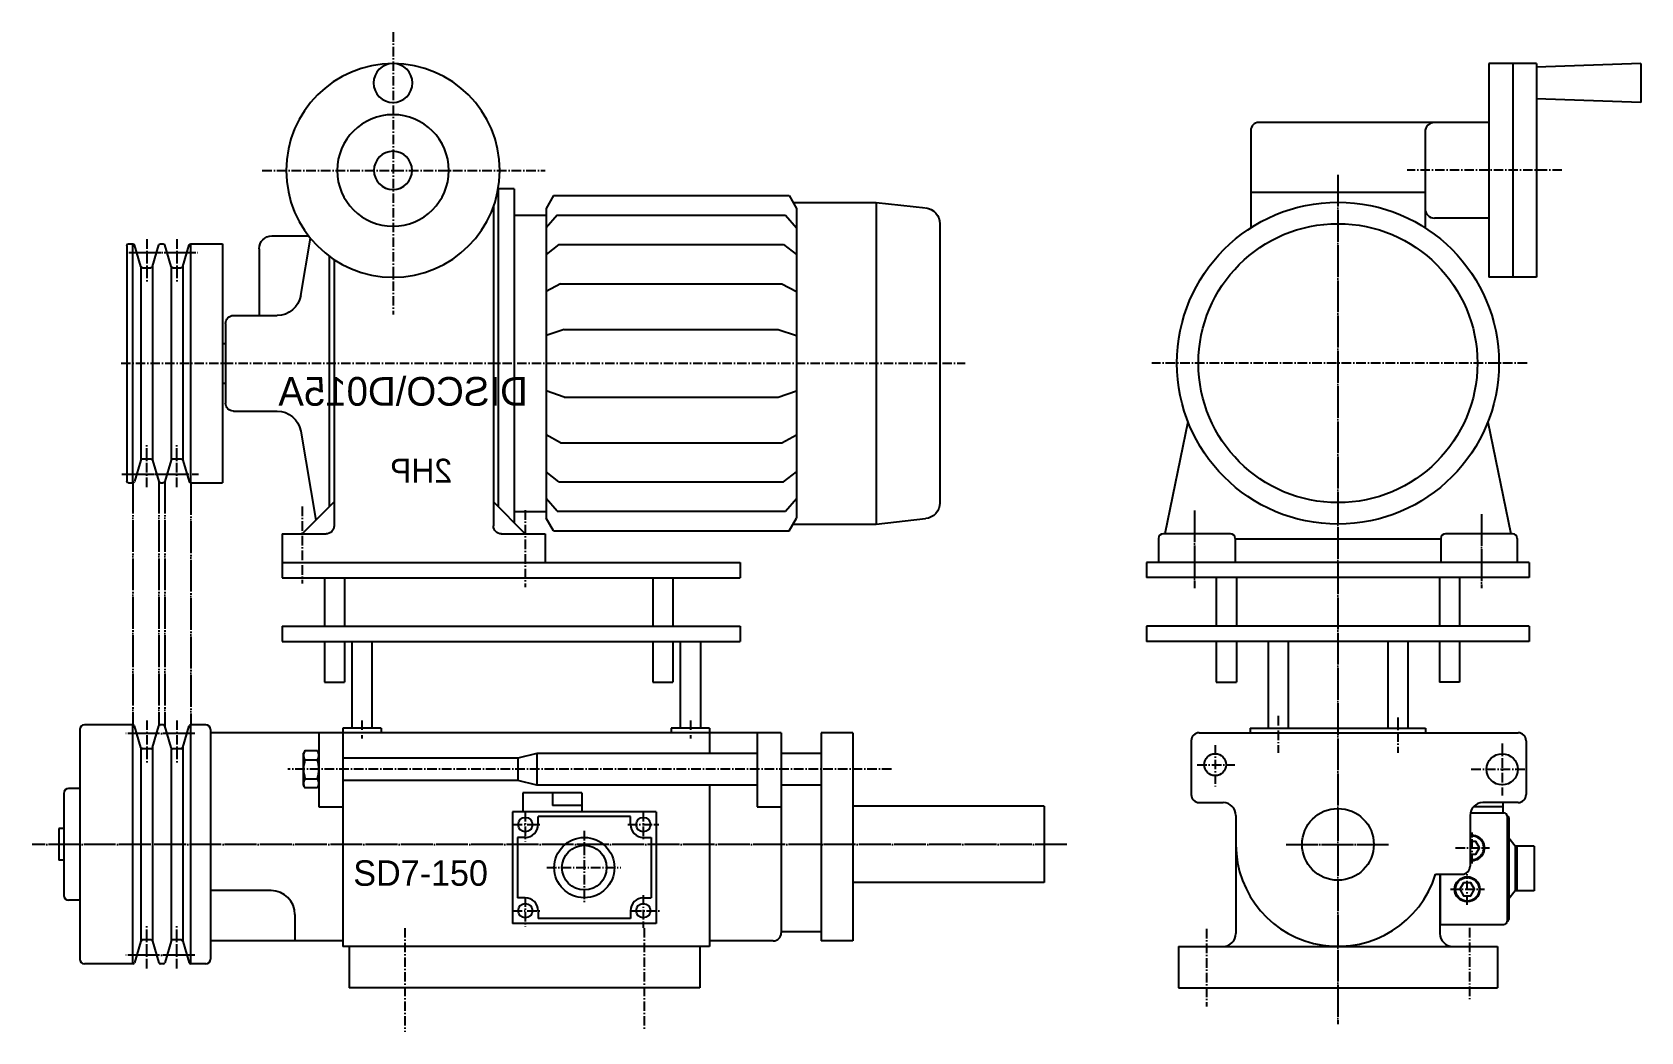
# Model space of a CAD drawing. Extents: x 79 to 1088, y -133 to 494.
import ezdxf

# ---------------------------------------------------------------- set-up
doc = ezdxf.new("R2010")
doc.units = 0
doc.header["$MEASUREMENT"] = 0
for name, pattern in [('CENTER', [22, 20, -1, 0, -1]), ('PHANTOM', [24.1, 20, -1, 1, -1, 0.1, -1]), ('SCENTER', [9.2, 6, -1.2, 0.8, -1.2])]:
    doc.linetypes.add(name, pattern=pattern)
for name, color, linetype in [('CEN', 9, 'CENTER'), ('CON', 2, 'CONTINUOUS'), ('PHA', 11, 'PHANTOM'), ('SCEN', 1, 'SCENTER'), ('UTI', 7, 'CONTINUOUS')]:
    doc.layers.add(name, color=color, linetype=linetype)
doc.styles.add('CHINA', font='C2', dxfattribs={"bigfont": 'CHINA'})
doc.styles.add('STANDRED', font='txt')

# ---------------------------------------------------------------- blocks, each defined once
blk = doc.blocks.new('M10T')
at = {"layer": 'CON'}
blk.add_lwpolyline([(-2.3, 4), (-4.6, 0), (-2.3, -4), (2.3, -4), (4.6, 0), (2.3, 4)], close=True, dxfattribs=at)
for radius in [7.9, 7.38]:
    blk.add_circle((0, 0), radius, dxfattribs=at)
at = {"layer": 'SCEN'}
for p, q in [((-10.5, 0), (10.9, 0)), ((0, -9.8), (0, 9.6))]:
    blk.add_line(p, q, dxfattribs=at)
blk = doc.blocks.new('BA')
at = {"layer": 'CEN'}
for p, q in [((2519, 1233.4), (2475.2, 1233.4)), ((2523.4, 1094.4), (2475.2, 1094.4))]:
    blk.add_line(p, q, dxfattribs=at)
at = {"layer": 'CON'}
for p, q in [((2277.3, 1273.4), (2277.3, 1063.9)), ((2277.3, 1273.4), (2287.3, 1273.4)), ((2287.3, 1273.4), (2287.3, 1073.9)), ((2050.3, 1264.9), (2019.2, 1261.4)), ((2102.6, 1264.9), (2050.3, 1264.9)), ((2050.3, 1264.9), (2050.3, 1062.9)), ((2104.9, 1269.1), (2100.3, 1261.1)), ((2252.7, 1269.1), (2104.9, 1269.1)), ((2252.7, 1269.1), (2257.3, 1261.1)), ((2290.3, 1262.1), (2290.3, 1061.9)), ((2010.3, 1251.5), (2010.3, 1076.4)), ((2100.3, 1261.1), (2100.3, 1066.8)), ((2107.2, 1256.8), (2100.3, 1248.8)), ((2250.4, 1256.8), (2107.2, 1256.8)), ((2250.4, 1256.8), (2257.3, 1248.8)), ((2257.3, 1261.1), (2257.3, 1066.8)), ((2277.3, 1256.9), (2257.3, 1256.9)), ((2411.2, 1206.5), (2405.1, 1242.5)), ((2429.3, 1243.8), (2406.2, 1243.8)), ((2108.3, 1238.4), (2100.3, 1232.1)), ((2249.3, 1238.4), (2108.3, 1238.4)), ((2249.3, 1238.4), (2257.3, 1232.1)), ((2393.3, 1231.2), (2393.3, 1073.9)), ((2437.3, 1235.8), (2437.3, 1193.9)), ((2460.3, 1238.9), (2460.3, 1088.9)), ((2480.1, 1238.9), (2460.3, 1238.9)), ((2480.1, 1088.9), (2480.1, 1238.9)), ((2485.2, 1224.7), (2481.1, 1238.2)), ((2492.4, 1224.7), (2496.5, 1238.2)), ((2499.1, 1238.9), (2497.4, 1238.9)), ((2504.2, 1224.7), (2500.1, 1238.2)), ((2511.4, 1224.7), (2515.5, 1238.2)), ((2519.3, 1238.9), (2516.5, 1238.9)), ((2516.5, 1088.9), (2516.5, 1238.9)), ((2520.3, 1237.9), (2520.3, 1089.9)), ((2390.3, 1229.1), (2390.3, 1061.9)), ((2485.2, 1224.7), (2485.2, 1103.2)), ((2491.4, 1223.9), (2486.2, 1223.9)), ((2492.4, 1224.7), (2492.4, 1103.2)), ((2504.2, 1224.7), (2504.2, 1103.2)), ((2510.4, 1223.9), (2505.2, 1223.9)), ((2511.4, 1224.7), (2511.4, 1103.2)), ((2109.4, 1213.8), (2100.3, 1208.9)), ((2248.2, 1213.8), (2109.4, 1213.8)), ((2248.2, 1213.8), (2257.3, 1208.9)), ((2453.3, 1193.9), (2426, 1193.9)), ((2111.7, 1185.2), (2100.3, 1181.3)), ((2245.9, 1185.2), (2111.7, 1185.2)), ((2245.9, 1185.2), (2257.3, 1181.3)), ((2458.3, 1188.9), (2458.3, 1138.9)), ((2460.3, 1176.4), (2458.3, 1176.4)), ((2460.3, 1176.4), (2460.3, 1151.4)), ((2460.3, 1151.4), (2458.3, 1151.4)), ((2111.7, 1142.7), (2100.3, 1146.6)), ((2245.9, 1142.7), (2111.7, 1142.7)), ((2245.9, 1142.7), (2257.3, 1146.6)), ((2453.3, 1133.9), (2426, 1133.9)), ((2411.2, 1121.4), (2401.8, 1065.5)), ((2109.4, 1114.1), (2100.3, 1119)), ((2248.2, 1114.1), (2109.4, 1114.1)), ((2248.2, 1114.1), (2257.3, 1119)), ((2485.2, 1103.2), (2481.1, 1089.7)), ((2491.4, 1103.9), (2486.2, 1103.9)), ((2492.4, 1103.2), (2496.5, 1089.7)), ((2504.2, 1103.2), (2500.1, 1089.7)), ((2510.4, 1103.9), (2505.2, 1103.9)), ((2511.4, 1103.2), (2515.5, 1089.7)), ((2108.3, 1089.5), (2100.3, 1095.8)), ((2249.3, 1089.5), (2257.3, 1095.8)), ((2249.3, 1089.5), (2108.3, 1089.5)), ((2480.1, 1088.9), (2460.3, 1088.9)), ((2499.1, 1088.9), (2497.4, 1088.9)), ((2519.3, 1088.9), (2516.5, 1088.9)), ((2107.2, 1071.1), (2100.3, 1079.1)), ((2250.4, 1071.1), (2107.2, 1071.1)), ((2250.4, 1071.1), (2257.3, 1079.1)), ((2277.3, 1071), (2257.3, 1071)), ((2270.3, 1056.9), (2290.3, 1076.9)), ((2410.3, 1056.9), (2390.3, 1076.9)), ((2050.3, 1062.9), (2019.2, 1066.5)), ((2102.6, 1062.9), (2050.3, 1062.9)), ((2104.9, 1058.8), (2100.3, 1066.8)), ((2252.7, 1058.8), (2257.3, 1066.8)), ((2252.7, 1058.8), (2104.9, 1058.8)), ((2257.8, 1056.9), (2257.8, 1038.9)), ((2285.4, 1056.9), (2257.8, 1056.9)), ((2422.8, 1056.9), (2395.2, 1056.9)), ((2422.8, 1056.9), (2422.8, 1029.4)), ((2135.6, 1038.9), (2135.6, 1029.4)), ((2422.8, 1038.9), (2135.6, 1038.9)), ((2422.8, 1029.4), (2135.6, 1029.4)), ((2177.7, 1029.4), (2177.7, 998.9)), ((2190.3, 1029.4), (2190.3, 998.9)), ((2383.7, 1029.4), (2383.7, 998.9)), ((2396.3, 1029.4), (2396.3, 998.9)), ((2135.6, 998.9), (2135.6, 989.4)), ((2422.8, 998.9), (2135.6, 998.9)), ((2422.8, 998.9), (2422.8, 989.4)), ((2422.8, 989.4), (2135.6, 989.4)), ((2177.7, 989.4), (2177.7, 963.9)), ((2190.3, 989.4), (2190.3, 963.9)), ((2383.7, 989.4), (2383.7, 963.9)), ((2396.3, 989.4), (2396.3, 963.9)), ((2190.3, 963.9), (2177.7, 963.9)), ((2396.3, 963.9), (2383.7, 963.9))]:
    blk.add_line(p, q, dxfattribs=at)
for centre, radius in [((2353.3, 1284.9), 67), ((2353.3, 1339.8), 12.2), ((2353.3, 1284.9), 35), ((2353.3, 1284.9), 12)]:
    blk.add_circle(centre, radius, dxfattribs=at)
for centre, radius, start, end in [((2020.3, 1251.5), 10, 96.4834, 180), ((2429.3, 1235.8), 8, 0, 90), ((2480.1, 1237.9), 1, 17, 90), ((2497.5, 1237.9), 1, 90, 163), ((2499.1, 1237.9), 1, 17, 90), ((2516.5, 1237.9), 1, 90, 163), ((2519.3, 1237.9), 1, 0, 90), ((2486.2, 1224.9), 1, 197, 270), ((2491.4, 1224.9), 1, 270, 343), ((2505.2, 1224.9), 1, 197, 270), ((2510.4, 1224.9), 1, 270, 343), ((2426, 1208.9), 15, 189.5639, 270), ((2453.3, 1188.9), 5, 0, 90), ((2426, 1118.9), 15, 90, 170.4361), ((2453.3, 1138.9), 5, 270, 0), ((2486.2, 1102.9), 1, 90, 163), ((2491.4, 1102.9), 1, 17, 90), ((2505.2, 1102.9), 1, 90, 163), ((2510.4, 1102.9), 1, 17, 90), ((2519.3, 1089.9), 1, 270, 0), ((2480.1, 1089.9), 1, 270, 343), ((2497.5, 1089.9), 1, 197, 270), ((2499.1, 1089.9), 1, 270, 343), ((2516.5, 1089.9), 1, 197, 270), ((2020.3, 1076.4), 10, 180, 263.5166), ((2285.3, 1061.9), 5, 270, 0), ((2395.3, 1061.9), 5, 180, 270)]:
    blk.add_arc(centre, radius, start, end, dxfattribs=at)
at = {"layer": 'PHA'}
for p, q in [((2480.1, 1088.9), (2480.1, 937.1)), ((2496.5, 1089.7), (2496.5, 936.4)), ((2500.1, 1089.7), (2500.1, 936.4)), ((2516.4, 1089.7), (2516.4, 937.1))]:
    blk.add_line(p, q, dxfattribs=at)
at = {"layer": 'SCEN'}
for p, q in [((2353.3, 1371.7), (2353.3, 1194.6)), ((2435.3, 1284.9), (2257.8, 1284.9)), ((2488.8, 1241.7), (2488.8, 1214.9)), ((2507.8, 1241.7), (2507.8, 1215)), ((2523.9, 1163.9), (1994.4, 1163.9)), ((2488.8, 1086.2), (2488.8, 1113)), ((2507.8, 1086.2), (2507.8, 1112.9)), ((2270.3, 1071.8), (2270.3, 1023.4)), ((2410.3, 1074.1), (2410.3, 1025.7))]:
    blk.add_line(p, q, dxfattribs=at)
at = {"layer": 'UTI', "style": 'CHINA'}
blk.add_text('DISCO\\D015A', height=18, dxfattribs=at).set_placement((2268.7, 1137.3))
at = {"layer": 'UTI'}
blk.add_text('2HP', height=14.95, dxfattribs=at).set_placement((2316.2, 1089.1))

msp = doc.modelspace()

# ---------------------------------------------------------------- linework, layer by layer
at = {"layer": 'CEN'}
for p, q in [((897.7, 404.4), (897.7, -128.6)), ((807.7, 193.8), (807.7, 145)), ((987.7, 191.5), (987.7, 145)), ((180.7, 53.8), (136.9, 53.8)), ((727.7, -15.7), (78.7, -15.7)), ((865.3, -15.7), (929.9, -15.7)), ((180.7, -85.2), (136.9, -85.2))]:
    msp.add_line(p, q, dxfattribs=at)
at = {"layer": 'CON'}
for p, q in [((1022.3, 474.2), (992.3, 474.2)), ((992.3, 474.2), (992.3, 340.2)), ((1007.3, 474.2), (1007.3, 340.2)), ((1087.7, 474.2), (1022.3, 472)), ((1022.3, 474.2), (1022.3, 340.2)), ((1087.7, 474.2), (1087.7, 449.8)), ((1087.7, 449.8), (1022.3, 452)), ((992.3, 437.2), (848, 437.2)), ((843, 432.2), (843, 371.1)), ((952.3, 431.2), (952.3, 371.1)), ((952.3, 393.3), (843, 393.3)), ((992.3, 377.2), (958.3, 377.2)), ((1022.3, 340.2), (992.3, 340.2)), ((803.6, 249.3), (789.1, 179.2)), ((991.7, 249.3), (1006.2, 179.2)), ((785.2, 176.2), (785.2, 161.2)), ((830.2, 179.2), (788.2, 179.2)), ((833.2, 176.2), (833.2, 161.2)), ((833.2, 175.9), (962.2, 175.9)), ((962.2, 176.2), (962.2, 161.2)), ((1007.2, 179.2), (965.2, 179.2)), ((1010.2, 176.2), (1010.2, 161.2)), ((1017.7, 161.2), (777.7, 161.2)), ((777.7, 161.2), (777.7, 151.7)), ((1017.7, 151.7), (777.7, 151.7)), ((833.2, 161.2), (785.2, 161.2)), ((821.4, 151.7), (821.4, 121.1)), ((834, 151.7), (834, 121.1)), ((961.4, 151.7), (961.4, 121.1)), ((1010.2, 161.2), (962.2, 161.2)), ((974, 151.7), (974, 121.1)), ((1017.7, 161.2), (1017.7, 151.7)), ((1017.7, 121.1), (777.7, 121.1)), ((777.7, 121.1), (777.7, 111.6)), ((1017.7, 121.1), (1017.7, 111.6)), ((279.2, 111.6), (279.2, 57.3)), ((291.8, 111.6), (291.8, 57.3)), ((485.2, 111.6), (485.2, 57.3)), ((497.8, 111.6), (497.8, 57.3)), ((1017.7, 111.6), (777.7, 111.6)), ((821.4, 111.6), (821.4, 86.1)), ((834, 111.6), (834, 86.1)), ((853.9, 111.6), (853.9, 57.3)), ((866.5, 111.6), (866.5, 57.3)), ((928.9, 111.6), (928.9, 57.3)), ((941.5, 111.6), (941.5, 57.3)), ((961.4, 111.6), (961.4, 86.1)), ((974, 111.6), (974, 86.1)), ((821.4, 86.1), (834, 86.1)), ((974, 86.1), (961.4, 86.1)), ((108.5, 56.3), (108.5, -87.7)), ((141.9, 59.3), (111.5, 59.3)), ((141.9, -90.7), (141.8, 59.3)), ((146.9, 45), (142.8, 58.6)), ((154.1, 45), (158.2, 58.6)), ((160.8, 59.3), (159.1, 59.3)), ((165.9, 45), (161.8, 58.6)), ((173.1, 45), (177.2, 58.6)), ((187.5, 59.3), (178.2, 59.3)), ((178.2, -90.7), (178.2, 59.3)), ((190.5, 56.3), (190.5, -87.8)), ((548.5, 54.3), (190.5, 54.3)), ((258.5, 54.3), (258.5, 7.8)), ((273.5, 57.3), (273.5, -79.7)), ((297.5, 57.3), (273.5, 57.3)), ((297.5, 57.3), (297.5, 54.3)), ((503.5, 57.3), (479.5, 57.3)), ((479.5, 57.3), (479.5, 54.3)), ((503.5, 57.3), (503.5, 41.4)), ((533.5, 54.3), (533.5, 7.8)), ((548.5, 54.3), (548.5, -71.3)), ((593.5, 54.3), (573.5, 54.3)), ((573.5, 54.3), (573.5, -76.3)), ((593.5, 54.3), (593.5, -76.3)), ((810.7, 54.3), (1010.7, 54.3)), ((842.7, 57.3), (952.7, 57.3)), ((842.7, 57.3), (842.7, 54.3)), ((952.7, 57.3), (952.7, 54.3)), ((146.9, 45), (146.9, -76.4)), ((153.1, 44.3), (147.9, 44.3)), ((154.1, 45), (154.1, -76.4)), ((165.9, 45), (165.9, -76.4)), ((172.1, 44.3), (166.9, 44.3)), ((173.1, 45), (173.1, -76.4)), ((249.8, 43.1), (248.9, 41.6)), ((248.9, 21.3), (248.9, 41.6)), ((249.8, 43.1), (257.6, 43.1)), ((257.6, 43.1), (258.5, 41.6)), ((258.5, 21.3), (258.5, 41.6)), ((395.3, 41.4), (383.3, 38.4)), ((395.3, 41.4), (395.3, 21.4)), ((533.5, 41.4), (395.3, 41.4)), ((573.5, 41.4), (548.5, 41.4)), ((805.7, 49.3), (805.7, 15.5)), ((1015.7, 49.3), (1015.7, 15.5)), ((249.8, 37.3), (257.6, 37.3)), ((258.5, 40.2), (258.5, 22.6)), ((383.3, 38.4), (273.5, 38.4)), ((383.3, 38.4), (383.3, 24.4)), ((248.9, 21.3), (249.9, 19.7)), ((249.8, 25.5), (257.6, 25.5)), ((249.8, 25.5), (257.6, 25.5)), ((258.5, 21.3), (257.6, 19.7)), ((383.3, 24.4), (273.5, 24.4)), ((395.3, 21.4), (383.3, 24.4)), ((533.5, 21.4), (395.3, 21.4)), ((503.5, 21.4), (503.5, -79.7)), ((573.5, 21.4), (548.5, 21.4)), ((98.5, 16.3), (98.5, -47.7)), ((108.5, 19.3), (101.5, 19.3)), ((257.6, 19.7), (249.8, 19.7)), ((386.5, 16.7), (386.5, 4.7)), ((423.5, 16.7), (386.5, 16.7)), ((405, 16.7), (405, 8.7)), ((423.5, 16.7), (423.5, 4.7)), ((810.7, 10.5), (825.7, 10.5)), ((1010.7, 10.5), (988.6, 10.5)), ((1001.3, 4.1), (1001.3, 10.5)), ((258.5, 7.8), (273.5, 7.8)), ((470, 4.7), (380, 4.7)), ((380, 4.7), (380, -65.3)), ((396, -3.3), (396, 1.7)), ((454, 1.7), (396, 1.7)), ((423.5, 8.7), (405, 8.7)), ((454, -3.3), (454, 1.7)), ((470, 4.7), (470, -65.3)), ((533.5, 7.8), (548.5, 7.8)), ((713.5, 8.3), (593.5, 8.3)), ((713.5, 8.3), (713.5, -39.7)), ((833.7, 2.5), (833.7, -71.7)), ((980.6, 2.5), (980.6, -29.4)), ((980.8, 4.1), (1001.8, 4.1)), ((983, 8.1), (1001.3, 8.1)), ((1003.8, 2.1), (1003.8, -63.9)), ((1004.8, 1.1), (1004.8, -62.9)), ((95.5, -5.7), (95.5, -25.7)), ((98.5, -5.7), (95.5, -5.7)), ((388, -11.3), (383, -11.3)), ((383, -11.3), (383, -49.3)), ((462, -11.3), (467, -11.3)), ((467, -11.3), (467, -49.3)), ((1008.8, -16.9), (1004.8, -11.9)), ((1008.8, -16.9), (1008.8, -44.9)), ((1020.8, -16.9), (1008.8, -16.9)), ((1009.8, -16.9), (1009.8, -44.9)), ((1020.8, -16.9), (1020.8, -44.9)), ((98.5, -25.7), (95.5, -25.7)), ((713.5, -39.7), (593.5, -39.7)), ((958.9, -34.4), (975.6, -34.4)), ((961.7, -34.4), (961.7, -71.7)), ((961.8, -34.4), (961.8, -65.9)), ((228.5, -44.7), (190.5, -44.7)), ((388, -49.3), (383, -49.3)), ((462, -49.3), (467, -49.3)), ((1008.8, -44.9), (1004.8, -49.8)), ((1020.8, -44.9), (1008.8, -44.9)), ((108.5, -50.7), (101.5, -50.7)), ((243.5, -59.7), (243.5, -76.3)), ((396, -57.3), (396, -62.3)), ((454, -57.3), (454, -62.3)), ((470, -65.3), (380, -65.3)), ((454, -62.3), (396, -62.3)), ((573.5, -70.6), (548.5, -70.6)), ((961.8, -65.9), (1001.8, -65.9)), ((146.9, -76.4), (142.8, -90)), ((153.1, -75.7), (147.9, -75.7)), ((154.1, -76.4), (158.2, -90)), ((165.9, -76.4), (161.8, -90)), ((172.1, -75.7), (166.9, -75.7)), ((173.1, -76.4), (177.2, -90)), ((273.5, -76.3), (190.5, -76.3)), ((503.5, -79.7), (273.5, -79.7)), ((277.5, -79.7), (277.5, -105.7)), ((497.5, -79.7), (497.5, -105.7)), ((543.5, -76.3), (503.5, -76.3)), ((593.5, -76.3), (573.5, -76.3)), ((797.7, -79.7), (797.7, -105.7)), ((797.7, -79.7), (997.7, -79.7)), ((997.7, -79.7), (997.7, -105.7)), ((141.9, -90.7), (111.5, -90.7)), ((160.8, -90.7), (159.1, -90.7)), ((187.5, -90.7), (178.2, -90.7)), ((497.5, -105.7), (277.5, -105.7)), ((797.7, -105.7), (997.7, -105.7))]:
    msp.add_line(p, q, dxfattribs=at)
msp.add_lwpolyline([(980.6, -21.9), (984.1, -21.9), (986.4, -17.9), (984.1, -13.9), (980.6, -13.9)], dxfattribs=at)
for centre, radius in [((897.7, 286.2), 101), ((897.7, 286.2), 87.5), ((820.7, 34.3), 6.88), ((1000.7, 31.4), 9.79), ((388, -3.3), 4.5), ((462, -3.3), 4.5), ((897.7, -15.7), 22.5), ((425, -30.3), 18.9), ((425, -30.3), 14), ((388, -57.3), 4.5), ((462, -57.3), 4.5)]:
    msp.add_circle(centre, radius, dxfattribs=at)
for centre, radius, start, end in [((848, 432.2), 5, 90, 180), ((958.3, 431.2), 6, 90, 180), ((958.3, 383.2), 6, 180, 270), ((788.2, 176.2), 3, 90, 180), ((830.2, 176.2), 3, 0, 90), ((965.2, 176.2), 3, 90, 180), ((1007.2, 176.2), 3, 0, 90), ((111.5, 56.3), 3, 90, 180), ((141.8, 58.3), 1, 17, 90), ((159.2, 58.3), 1, 90, 163), ((160.8, 58.3), 1, 17, 90), ((178.2, 58.3), 1, 90, 163), ((187.5, 56.3), 3, 0, 90), ((810.7, 49.3), 5, 90, 180), ((1010.7, 49.3), 5, 0, 90), ((147.9, 45.3), 1, 197, 270), ((153.1, 45.3), 1, 270, 343), ((166.9, 45.3), 1, 197, 270), ((172.1, 45.3), 1, 270, 343), ((254, 40.2), 5.08, 144.7356, 215.2644), ((253.4, 40.2), 5.08, 324.7356, 35.2644), ((269.2, 31.4), 20.3, 163.2213, 196.7787), ((238.2, 31.4), 20.3, 343.2213, 16.7787), ((254, 22.6), 5.08, 144.7356, 215.2644), ((253.4, 22.6), 5.08, 324.7356, 35.2644), ((101.5, 16.3), 3, 90, 180), ((810.7, 15.5), 5, 180, 270), ((825.7, 2.5), 8, 0, 90), ((988.6, 2.5), 8, 90, 180), ((1010.7, 15.5), 5, 270, 0), ((1001.8, 2.1), 2, 0, 90), ((1003.8, 1.1), 1, 0, 90), ((388, -3.3), 8, 270, 0), ((462, -3.3), 8, 180, 270), ((981.8, -17.9), 7.9, 260.9838, 99.0162), ((897.7, -15.7), 64, 180, 342.9696), ((981.8, -17.9), 7.38, 260.3416, 99.6584), ((975.6, -29.4), 5, 270, 0), ((101.5, -47.7), 3, 180, 270), ((228.5, -59.7), 15, 0, 90), ((388, -57.3), 8, 0, 90), ((462, -57.3), 8, 90, 180), ((1001.8, -63.9), 2, 270, 0), ((1003.8, -62.9), 1, 270, 0), ((147.9, -76.7), 1, 90, 163), ((153.1, -76.7), 1, 17, 90), ((166.9, -76.7), 1, 90, 163), ((172.1, -76.7), 1, 17, 90), ((543.5, -71.3), 5, 270, 0), ((825.7, -71.7), 8, 270, 0), ((969.7, -71.7), 8, 180, 270), ((111.5, -87.7), 3, 180, 270), ((141.8, -89.7), 1, 270, 343), ((159.2, -89.7), 1, 197, 270), ((160.8, -89.7), 1, 270, 343), ((178.2, -89.7), 1, 197, 270), ((187.5, -87.7), 3, 270, 360)]:
    msp.add_arc(centre, radius, start, end, dxfattribs=at)
at = {"layer": 'SCEN'}
for p, q in [((1038.2, 407.2), (941.2, 407.2)), ((1016.4, 286.2), (780.9, 286.2)), ((150.5, 62.1), (150.5, 35.3)), ((169.5, 62.1), (169.5, 35.3)), ((285.5, 62.1), (285.5, 50.7)), ((491.5, 62.1), (491.5, 50.7)), ((860.2, 64.9), (860.2, 41.8)), ((935.2, 63.9), (935.2, 41.8)), ((820.7, 46.6), (820.7, 20.6)), ((1000.7, 47.6), (1000.7, 14.9)), ((617.7, 31.4), (239.1, 31.4)), ((809.4, 34.3), (833.1, 34.3)), ((981.3, 31.4), (1015.7, 31.4)), ((388, 4.7), (388, -14)), ((462, 4.7), (462, -12.8)), ((380, -3.3), (397.4, -3.3)), ((425, -7.2), (425, -53.1)), ((452.3, -3.3), (471.7, -3.3)), ((981.8, -27.7), (981.8, -8.2)), ((971.4, -17.9), (992.7, -17.9)), ((401.5, -30.3), (447.8, -30.3)), ((388, -48.8), (388, -67.4)), ((462, -47.6), (462, -68)), ((380, -57.3), (397.9, -57.3)), ((454.9, -57.3), (472.7, -57.3)), ((150.5, -93.5), (150.5, -66.7)), ((169.5, -93.5), (169.5, -66.8)), ((312.5, -68.2), (312.5, -133.3)), ((462.5, -68.2), (462.5, -131.6)), ((815.2, -68.7), (815.2, -117.4)), ((980.2, -68.1), (980.2, -113.7))]:
    msp.add_line(p, q, dxfattribs=at)

# ---------------------------------------------------------------- block references
at = {"layer": 'CON', "xscale": -1}
msp.add_blockref('BA', (2658.3, -877.8), dxfattribs=at)
at = {"layer": 'CON'}
msp.add_blockref('M10T', (978.8, -43.9), dxfattribs=at)

# ---------------------------------------------------------------- texts
at = {"layer": 'UTI', "style": 'STANDRED'}
msp.add_text('SD7-150', height=16, dxfattribs=at).set_placement((280.1, -41.7))

doc.saveas('drawing.dxf')
